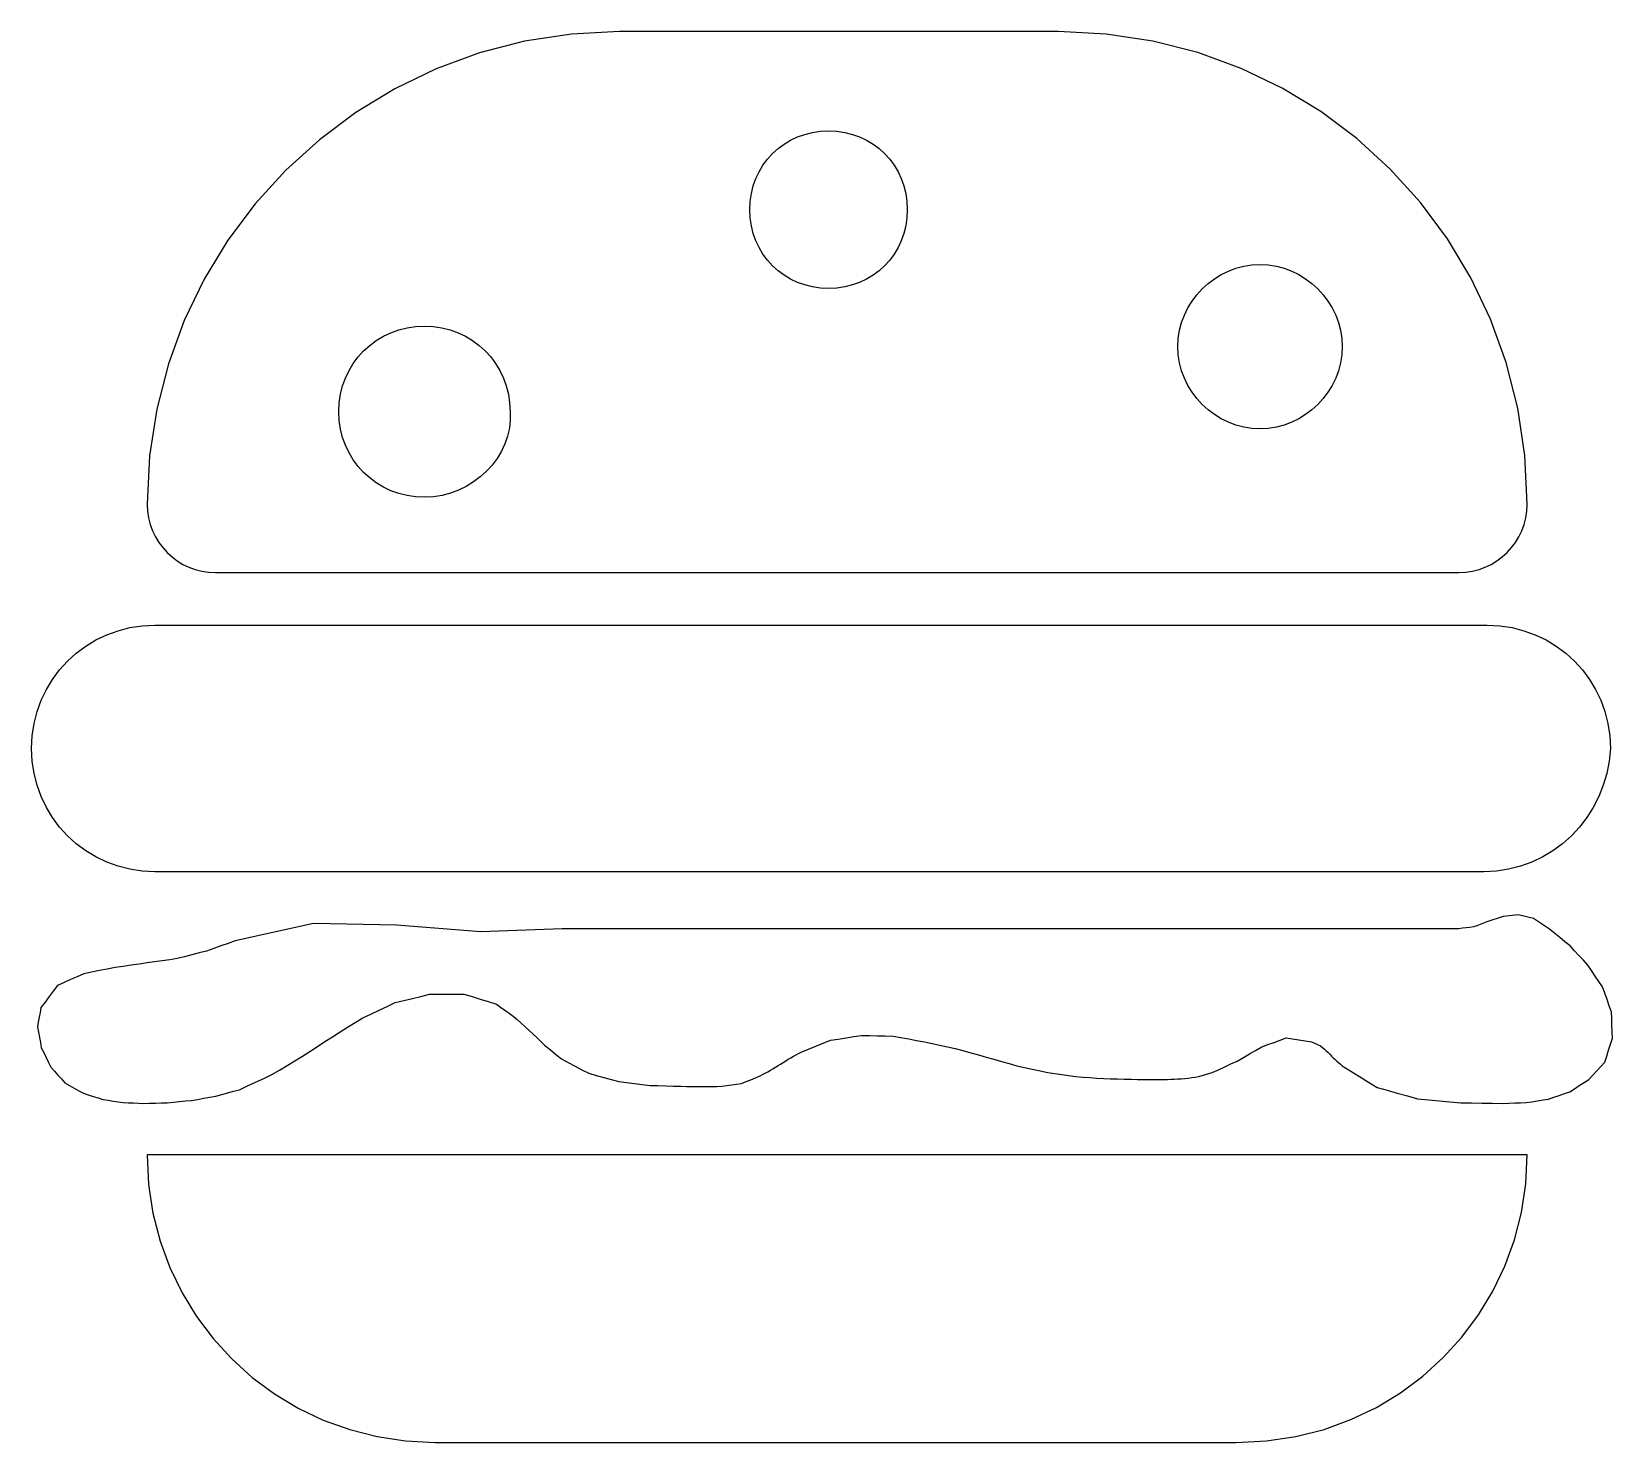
# Model space of a CAD drawing. Extents: x 0.1 to 13.2, y 16.5 to 28.1.
import ezdxf

# ---------------------------------------------------------------- set-up
doc = ezdxf.new("R2010")
doc.units = 0
doc.layers.get('0').update_dxf_attribs({"linetype": 'CONTINUOUS'})

msp = doc.modelspace()

# ---------------------------------------------------------------- linework, layer by layer
at = {"color": 7}
for p, q in [((4.589848, 28.060937), (4.203887, 28.001736)), ((4.987054, 28.081111), (4.589848, 28.060937)), ((5.212832, 28.081111), (4.987054, 28.081111)), ((5.438609, 28.081111), (5.212832, 28.081111)), ((5.664387, 28.081111), (5.438609, 28.081111)), ((5.890165, 28.081111), (5.664387, 28.081111)), ((6.115943, 28.081111), (5.890165, 28.081111)), ((6.34172, 28.081111), (6.115943, 28.081111)), ((6.567498, 28.081111), (6.34172, 28.081111)), ((6.793276, 28.081111), (6.567498, 28.081111)), ((7.019054, 28.081111), (6.793276, 28.081111)), ((7.244832, 28.081111), (7.019054, 28.081111)), ((7.470609, 28.081111), (7.244832, 28.081111)), ((7.696387, 28.081111), (7.470609, 28.081111)), ((7.922165, 28.081111), (7.696387, 28.081111)), ((8.147943, 28.081111), (7.922165, 28.081111)), ((8.37372, 28.081111), (8.147943, 28.081111)), ((8.599498, 28.081111), (8.37372, 28.081111)), ((8.996387, 28.061247), (8.599498, 28.081111)), ((9.381452, 28.002894), (8.996387, 28.061247)), ((3.831155, 27.905494), (3.473637, 27.774195)), ((4.203887, 28.001736), (3.831155, 27.905494)), ((9.752792, 27.907913), (9.381452, 28.002894)), ((10.108505, 27.778164), (9.752792, 27.907913)), ((3.473637, 27.774195), (3.133317, 27.609822)), ((10.44669, 27.615507), (10.108505, 27.778164)), ((3.133317, 27.609822), (2.812179, 27.414361)), ((10.765443, 27.421803), (10.44669, 27.615507)), ((2.812179, 27.414361), (2.512207, 27.189796)), ((11.062866, 27.198912), (10.765443, 27.421803)), ((6.452404, 27.212837), (6.512466, 27.234204)), ((6.512466, 27.234204), (6.575381, 27.249824)), ((6.575381, 27.249824), (6.640858, 27.259408)), ((6.640858, 27.259408), (6.708609, 27.262667)), ((6.708609, 27.262667), (6.77636, 27.259408)), ((6.77636, 27.259408), (6.841838, 27.249824)), ((6.841838, 27.249824), (6.904752, 27.234204)), ((6.904752, 27.234204), (6.964814, 27.212837)), ((2.512207, 27.189796), (2.235387, 26.938111)), ((6.24647, 27.075695), (6.292228, 27.117153)), ((6.292228, 27.117153), (6.341996, 27.154023)), ((6.341996, 27.154023), (6.395485, 27.186014)), ((6.395485, 27.186014), (6.452404, 27.212837)), ((6.964814, 27.212837), (7.021734, 27.186014)), ((7.021734, 27.186014), (7.075222, 27.154022)), ((7.075222, 27.154022), (7.12499, 27.117153)), ((7.12499, 27.117153), (7.170748, 27.075695)), ((11.337054, 26.948695), (11.062866, 27.198912)), ((6.136153, 26.926681), (6.168144, 26.980169)), ((6.168144, 26.980169), (6.205013, 27.029937)), ((6.205013, 27.029937), (6.24647, 27.075695)), ((7.170748, 27.075695), (7.212206, 27.029937)), ((7.212206, 27.029937), (7.249076, 26.980169)), ((7.249076, 26.980169), (7.281067, 26.92668)), ((2.235387, 26.938111), (1.983702, 26.661291)), ((6.087963, 26.809699), (6.10933, 26.869761)), ((6.10933, 26.869761), (6.136153, 26.926681)), ((7.281067, 26.92668), (7.30789, 26.869761)), ((7.30789, 26.869761), (7.329257, 26.809699)), ((11.586107, 26.673011), (11.337054, 26.948695)), ((6.062758, 26.681307), (6.072342, 26.746785)), ((6.072342, 26.746785), (6.087963, 26.809699)), ((7.329257, 26.809699), (7.344878, 26.746784)), ((7.344878, 26.746784), (7.354462, 26.681307)), ((1.983702, 26.661291), (1.759137, 26.36132)), ((6.059498, 26.613556), (6.062758, 26.681307)), ((6.062757, 26.545805), (6.059498, 26.613556)), ((7.35772, 26.613556), (7.354461, 26.545805)), ((7.354462, 26.681307), (7.35772, 26.613556)), ((11.808122, 26.373722), (11.586107, 26.673011)), ((6.072342, 26.480327), (6.062757, 26.545805)), ((6.087961, 26.417413), (6.072342, 26.480327)), ((7.344877, 26.480327), (7.329256, 26.417413)), ((7.354461, 26.545805), (7.344877, 26.480327)), ((1.759137, 26.36132), (1.563676, 26.040182)), ((6.109328, 26.357351), (6.087961, 26.417413)), ((6.136151, 26.300431), (6.109328, 26.357351)), ((7.307888, 26.357351), (7.281066, 26.300431)), ((7.329256, 26.417413), (7.307888, 26.357351)), ((12.001199, 26.052688), (11.808122, 26.373722)), ((6.168143, 26.246943), (6.136151, 26.300431)), ((6.205012, 26.197175), (6.168143, 26.246943)), ((6.24647, 26.151417), (6.205012, 26.197175)), ((7.212205, 26.197175), (7.170747, 26.151417)), ((7.249075, 26.246943), (7.212205, 26.197175)), ((7.281066, 26.300431), (7.249075, 26.246943)), ((6.292228, 26.10996), (6.24647, 26.151417)), ((6.341996, 26.07309), (6.292228, 26.10996)), ((6.395485, 26.041099), (6.341996, 26.07309)), ((7.075221, 26.073089), (7.021733, 26.041098)), ((7.124989, 26.109959), (7.075221, 26.073089)), ((7.170747, 26.151417), (7.124989, 26.109959)), ((9.889064, 26.044426), (9.944937, 26.078801)), ((9.944937, 26.078801), (10.003993, 26.107761)), ((10.003993, 26.107761), (10.065859, 26.130931)), ((10.065859, 26.130931), (10.130166, 26.147944)), ((10.130166, 26.147944), (10.196539, 26.158423)), ((10.196539, 26.158423), (10.264609, 26.162)), ((10.264609, 26.162), (10.332678, 26.158425)), ((10.332678, 26.158425), (10.399051, 26.147946)), ((10.399051, 26.147946), (10.463357, 26.130933)), ((10.463357, 26.130933), (10.525224, 26.107763)), ((10.525224, 26.107763), (10.58428, 26.078803)), ((10.58428, 26.078803), (10.640152, 26.044428)), ((1.563676, 26.040182), (1.399304, 25.699861)), ((6.452404, 26.014277), (6.395485, 26.041099)), ((6.512466, 25.99291), (6.452404, 26.014277)), ((6.575381, 25.977289), (6.512466, 25.99291)), ((6.640858, 25.967704), (6.575381, 25.977289)), ((6.708609, 25.964445), (6.640858, 25.967704)), ((6.776359, 25.967703), (6.708609, 25.964445)), ((6.841837, 25.977288), (6.776359, 25.967703)), ((6.904751, 25.992909), (6.841837, 25.977288)), ((6.964813, 26.014276), (6.904751, 25.992909)), ((7.021733, 26.041098), (6.964813, 26.014276)), ((9.744267, 25.912527), (9.788357, 25.960917)), ((9.788357, 25.960917), (9.836747, 26.005007)), ((9.836747, 26.005007), (9.889064, 26.044426)), ((10.640152, 26.044428), (10.69247, 26.005009)), ((10.69247, 26.005009), (10.740859, 25.960919)), ((10.740859, 25.960919), (10.78495, 25.912529)), ((12.163436, 25.711768), (12.001199, 26.052688)), ((9.641513, 25.745282), (9.670473, 25.804337)), ((9.670473, 25.804337), (9.704848, 25.86021)), ((9.704848, 25.86021), (9.744267, 25.912527)), ((10.78495, 25.912529), (10.824368, 25.860212)), ((10.824368, 25.860212), (10.858744, 25.804339)), ((10.858744, 25.804339), (10.887703, 25.745284)), ((1.399304, 25.699861), (1.268004, 25.342343)), ((9.601331, 25.619108), (9.618343, 25.683415)), ((9.618343, 25.683415), (9.641513, 25.745282)), ((10.887703, 25.745284), (10.910873, 25.683417)), ((10.910873, 25.683417), (10.927886, 25.61911)), ((12.29293, 25.352823), (12.163436, 25.711768)), ((2.927328, 25.494644), (2.981512, 25.534938)), ((2.981512, 25.534938), (3.039665, 25.56994)), ((3.039665, 25.56994), (3.101457, 25.59932)), ((3.101457, 25.59932), (3.166555, 25.622747)), ((3.166555, 25.622747), (3.23463, 25.639889)), ((3.23463, 25.639889), (3.305351, 25.650418)), ((3.305351, 25.650418), (3.378387, 25.654)), ((3.378387, 25.654), (3.451423, 25.650416)), ((3.451423, 25.650416), (3.522144, 25.639889)), ((3.522144, 25.639889), (3.590219, 25.622747)), ((3.590219, 25.622747), (3.655318, 25.59932)), ((3.655318, 25.59932), (3.717109, 25.56994)), ((3.717109, 25.56994), (3.775262, 25.534938)), ((3.775262, 25.534938), (3.829447, 25.494644)), ((9.587276, 25.484667), (9.590852, 25.552735)), ((9.590852, 25.552735), (9.601331, 25.619108)), ((10.927886, 25.61911), (10.938365, 25.552737)), ((10.938365, 25.552737), (10.941943, 25.484667)), ((2.832188, 25.399504), (2.877443, 25.449389)), ((2.877443, 25.449389), (2.927328, 25.494644)), ((3.829447, 25.494644), (3.879332, 25.449389)), ((3.879332, 25.449389), (3.924586, 25.399504)), ((9.590854, 25.416599), (9.587276, 25.484667)), ((9.601333, 25.350226), (9.590854, 25.416599)), ((10.938367, 25.416599), (10.927888, 25.350226)), ((10.941943, 25.484667), (10.938367, 25.416599)), ((1.268004, 25.342343), (1.171762, 24.969611)), ((2.727512, 25.225375), (2.756892, 25.287167)), ((2.756892, 25.287167), (2.791894, 25.34532)), ((2.791894, 25.34532), (2.832188, 25.399504)), ((3.924586, 25.399504), (3.96488, 25.34532)), ((3.96488, 25.34532), (3.999882, 25.287167)), ((3.999882, 25.287167), (4.029262, 25.225375)), ((9.618345, 25.285919), (9.601333, 25.350226)), ((9.641516, 25.224052), (9.618345, 25.285919)), ((10.910876, 25.285919), (10.887705, 25.224052)), ((10.927888, 25.350226), (10.910876, 25.285919)), ((12.38778, 24.977714), (12.29293, 25.352823)), ((2.686943, 25.092202), (2.704085, 25.160277)), ((2.704085, 25.160277), (2.727512, 25.225375)), ((4.029262, 25.225375), (4.052689, 25.160277)), ((4.052689, 25.160277), (4.069832, 25.092202)), ((9.670475, 25.164997), (9.641516, 25.224052)), ((9.70485, 25.109124), (9.670475, 25.164997)), ((10.858746, 25.164997), (10.824371, 25.109124)), ((10.887705, 25.224052), (10.858746, 25.164997)), ((2.672832, 24.948445), (2.676414, 25.021481)), ((2.676414, 25.021481), (2.686943, 25.092202)), ((4.069832, 25.092202), (4.080358, 25.021481)), ((4.080358, 25.021481), (4.083943, 24.948445)), ((9.744269, 25.056807), (9.70485, 25.109124)), ((9.788359, 25.008417), (9.744269, 25.056807)), ((10.784952, 25.056807), (10.740862, 25.008417)), ((10.824371, 25.109124), (10.784952, 25.056807)), ((1.171762, 24.969611), (1.112562, 24.583651)), ((2.676414, 24.875409), (2.672832, 24.948445)), ((4.083943, 24.948445), (4.085015, 24.88006)), ((9.836749, 24.964327), (9.788359, 25.008417)), ((9.889066, 24.924908), (9.836749, 24.964327)), ((9.944939, 24.890533), (9.889066, 24.924908)), ((10.003995, 24.861571), (9.944939, 24.890533)), ((10.584282, 24.890533), (10.525226, 24.861573)), ((10.640155, 24.924908), (10.584282, 24.890533)), ((10.692472, 24.964327), (10.640155, 24.924908)), ((10.740862, 25.008417), (10.692472, 24.964327)), ((12.446085, 24.588301), (12.38778, 24.977714)), ((2.686943, 24.804688), (2.676414, 24.875409)), ((2.704085, 24.736613), (2.686943, 24.804688)), ((4.07794, 24.812791), (4.063174, 24.747093)), ((4.085015, 24.88006), (4.07794, 24.812791)), ((10.065862, 24.838401), (10.003995, 24.861571)), ((10.130168, 24.821388), (10.065862, 24.838401)), ((10.196541, 24.810909), (10.130168, 24.821388)), ((10.264609, 24.807334), (10.196541, 24.810909)), ((10.33268, 24.810909), (10.264609, 24.807334)), ((10.399053, 24.821388), (10.33268, 24.810909)), ((10.463359, 24.8384), (10.399053, 24.821388)), ((10.525226, 24.861573), (10.463359, 24.8384)), ((2.727512, 24.671514), (2.704085, 24.736613)), ((2.756892, 24.609723), (2.727512, 24.671514)), ((4.012394, 24.622229), (3.977289, 24.563972)), ((4.041175, 24.68342), (4.012394, 24.622229)), ((4.063174, 24.747093), (4.041175, 24.68342)), ((1.112562, 24.583651), (1.092387, 24.186445)), ((2.791894, 24.55157), (2.756892, 24.609723)), ((2.832188, 24.497385), (2.791894, 24.55157)), ((2.877443, 24.4475), (2.832188, 24.497385)), ((3.936313, 24.509106), (3.889921, 24.458084)), ((3.977289, 24.563972), (3.936313, 24.509106)), ((12.465943, 24.186445), (12.446085, 24.588301)), ((2.927328, 24.402245), (2.877443, 24.4475)), ((2.981512, 24.361952), (2.927328, 24.402245)), ((3.039665, 24.32695), (2.981512, 24.361952)), ((3.78271, 24.369393), (3.7228, 24.332634)), ((3.838569, 24.411361), (3.78271, 24.369393)), ((3.889921, 24.458084), (3.838569, 24.411361)), ((3.101457, 24.29757), (3.039665, 24.32695)), ((3.166555, 24.274143), (3.101457, 24.29757)), ((3.23463, 24.257), (3.166555, 24.274143)), ((3.305351, 24.246472), (3.23463, 24.257)), ((3.378387, 24.242889), (3.305351, 24.246472)), ((3.451739, 24.246782), (3.378387, 24.242889)), ((3.523308, 24.258158), (3.451739, 24.246782)), ((3.592644, 24.276562), (3.523308, 24.258158)), ((3.659293, 24.301538), (3.592644, 24.276562)), ((3.7228, 24.332634), (3.659293, 24.301538)), ((1.092387, 24.186445), (1.095315, 24.128946)), ((1.095315, 24.128946), (1.103907, 24.07306)), ((12.454422, 24.073063), (12.463013, 24.128949)), ((12.463013, 24.128949), (12.465943, 24.186445)), ((1.103907, 24.07306), (1.117874, 24.019075)), ((1.117874, 24.019075), (1.136925, 23.967281)), ((12.421405, 23.967285), (12.440455, 24.019078)), ((12.440455, 24.019078), (12.454422, 24.073063)), ((1.136925, 23.967281), (1.160772, 23.917969)), ((1.160772, 23.917969), (1.189125, 23.871425)), ((1.189125, 23.871425), (1.221695, 23.827941)), ((12.336634, 23.827944), (12.369205, 23.871428)), ((12.369205, 23.871428), (12.397557, 23.917971)), ((12.397557, 23.917971), (12.421405, 23.967285)), ((1.221695, 23.827941), (1.258193, 23.787806)), ((1.258193, 23.787806), (1.298328, 23.751309)), ((1.298328, 23.751309), (1.341812, 23.718739)), ((1.341812, 23.718739), (1.388355, 23.690386)), ((12.169975, 23.690388), (12.216518, 23.718741)), ((12.216518, 23.718741), (12.260002, 23.751311)), ((12.260002, 23.751311), (12.300137, 23.787809)), ((12.300137, 23.787809), (12.336634, 23.827944)), ((1.388355, 23.690386), (1.437668, 23.666538)), ((1.437668, 23.666538), (1.489462, 23.647485)), ((1.489462, 23.647485), (1.543446, 23.633518)), ((1.543446, 23.633518), (1.599333, 23.624927)), ((1.599333, 23.624927), (1.656832, 23.622)), ((1.656832, 23.622), (2.297123, 23.622)), ((2.297123, 23.622), (2.937415, 23.622)), ((2.937415, 23.622), (3.577707, 23.622)), ((3.577707, 23.622), (4.217998, 23.622)), ((4.217998, 23.622), (4.85829, 23.622)), ((4.85829, 23.622), (5.498582, 23.622)), ((5.498582, 23.622), (6.138873, 23.622)), ((6.138873, 23.622), (6.779165, 23.622)), ((6.779165, 23.622), (7.419457, 23.622)), ((7.419457, 23.622), (8.059748, 23.622)), ((8.059748, 23.622), (8.70004, 23.622)), ((8.70004, 23.622), (9.340332, 23.622)), ((9.340332, 23.622), (9.980623, 23.622)), ((9.980623, 23.622), (10.620915, 23.622)), ((10.620915, 23.622), (11.261207, 23.622)), ((11.261207, 23.622), (11.901498, 23.622)), ((11.901498, 23.622), (11.958997, 23.62493)), ((11.958997, 23.62493), (12.014883, 23.633521)), ((12.014883, 23.633521), (12.068868, 23.647488)), ((12.068868, 23.647488), (12.120662, 23.666541)), ((12.120662, 23.666541), (12.169975, 23.690388)), ((1.052683, 23.183754), (1.157111, 23.188964)), ((1.157111, 23.188964), (1.843264, 23.188964)), ((1.843264, 23.188964), (2.529417, 23.188964)), ((2.529417, 23.188964), (3.215569, 23.188964)), ((3.215569, 23.188964), (3.901722, 23.188964)), ((3.901722, 23.188964), (4.587875, 23.188964)), ((4.587875, 23.188964), (5.274028, 23.188964)), ((5.274028, 23.188964), (5.960181, 23.188964)), ((5.960181, 23.188964), (6.646333, 23.188964)), ((6.646333, 23.188964), (7.332486, 23.188964)), ((7.332486, 23.188964), (8.018639, 23.188964)), ((8.018639, 23.188964), (8.704792, 23.188964)), ((8.704792, 23.188964), (9.390944, 23.188964)), ((9.390944, 23.188964), (10.077097, 23.188964)), ((10.077097, 23.188964), (10.76325, 23.188964)), ((10.76325, 23.188964), (11.449403, 23.188964)), ((11.449403, 23.188964), (12.135556, 23.188964)), ((12.135556, 23.188964), (12.239983, 23.183754)), ((0.587595, 23.016323), (0.671353, 23.067007)), ((0.671353, 23.067007), (0.760236, 23.109589)), ((0.760236, 23.109589), (0.85375, 23.143571)), ((0.85375, 23.143571), (0.951398, 23.168457)), ((0.951398, 23.168457), (1.052683, 23.183754)), ((12.239983, 23.183754), (12.341269, 23.168457)), ((12.341269, 23.168457), (12.438917, 23.143571)), ((12.438917, 23.143571), (12.532431, 23.109589)), ((12.532431, 23.109589), (12.621314, 23.067007)), ((12.621314, 23.067007), (12.705071, 23.016323)), ((0.437444, 22.89263), (0.509461, 22.958032)), ((0.509461, 22.958032), (0.587595, 23.016323)), ((12.705071, 23.016323), (12.783206, 22.958032)), ((12.783206, 22.958032), (12.855222, 22.89263)), ((0.313752, 22.742479), (0.372043, 22.820614)), ((0.372043, 22.820614), (0.437444, 22.89263)), ((12.855222, 22.89263), (12.920624, 22.820614)), ((12.920624, 22.820614), (12.978915, 22.742479)), ((0.263067, 22.658722), (0.313752, 22.742479)), ((12.978915, 22.742479), (13.029599, 22.658722)), ((0.186504, 22.476325), (0.220486, 22.569839)), ((0.220486, 22.569839), (0.263067, 22.658722)), ((13.029599, 22.658722), (13.072181, 22.569839)), ((13.072181, 22.569839), (13.106163, 22.476325)), ((0.161616, 22.378677), (0.186504, 22.476325)), ((13.106163, 22.476325), (13.131049, 22.378677)), ((0.141111, 22.172964), (0.14632, 22.277391)), ((0.14632, 22.277391), (0.161616, 22.378677)), ((13.131049, 22.378677), (13.146346, 22.277391)), ((13.146346, 22.277391), (13.151556, 22.172964)), ((0.14632, 22.068536), (0.141111, 22.172964)), ((0.141111, 22.172964), (0.141111, 22.172964)), ((0.141111, 22.172964), (0.141111, 22.172964)), ((0.141111, 22.172964), (0.141111, 22.172964)), ((0.141111, 22.172964), (0.141111, 22.172964)), ((0.141111, 22.172964), (0.141111, 22.172964)), ((0.141111, 22.172964), (0.141111, 22.172964)), ((0.141111, 22.172964), (0.141111, 22.172964)), ((0.141111, 22.172964), (0.141111, 22.172964)), ((0.141111, 22.172964), (0.141111, 22.172964)), ((0.141111, 22.172964), (0.141111, 22.172964)), ((0.141111, 22.172964), (0.141111, 22.172964)), ((0.141111, 22.172964), (0.141111, 22.172964)), ((0.141111, 22.172964), (0.141111, 22.172964)), ((0.141111, 22.172964), (0.141111, 22.172964)), ((0.141111, 22.172964), (0.141111, 22.172964)), ((0.141111, 22.172964), (0.141111, 22.172964)), ((13.151556, 22.172964), (13.141379, 22.068536)), ((13.151556, 22.172964), (13.151556, 22.172964)), ((13.151556, 22.172964), (13.151556, 22.172964)), ((13.151556, 22.172964), (13.151556, 22.172964)), ((13.151556, 22.172964), (13.151556, 22.172964)), ((13.151556, 22.172964), (13.151556, 22.172964)), ((13.151556, 22.172964), (13.151556, 22.172964)), ((13.151556, 22.172964), (13.151556, 22.172964)), ((13.151556, 22.172964), (13.151556, 22.172964)), ((13.151556, 22.172964), (13.151556, 22.172964)), ((13.151556, 22.172964), (13.151556, 22.172964)), ((13.151556, 22.172964), (13.151556, 22.172964)), ((13.151556, 22.172964), (13.151556, 22.172964)), ((13.151556, 22.172964), (13.151556, 22.172964)), ((13.151556, 22.172964), (13.151556, 22.172964)), ((13.151556, 22.172964), (13.151556, 22.172964)), ((13.151556, 22.172964), (13.151556, 22.172964)), ((0.161616, 21.96725), (0.14632, 22.068536)), ((13.141379, 22.068536), (13.121736, 21.96725)), ((0.186504, 21.869602), (0.161616, 21.96725)), ((13.121736, 21.96725), (13.09308, 21.869602)), ((0.220486, 21.776089), (0.186504, 21.869602)), ((0.263067, 21.687205), (0.220486, 21.776089)), ((13.055866, 21.776089), (13.010549, 21.687205)), ((13.09308, 21.869602), (13.055866, 21.776089)), ((0.313752, 21.603448), (0.263067, 21.687205)), ((13.010549, 21.687205), (12.957584, 21.603448)), ((0.372043, 21.525313), (0.313752, 21.603448)), ((0.437444, 21.453297), (0.372043, 21.525313)), ((12.897426, 21.525313), (12.830529, 21.453297)), ((12.957584, 21.603448), (12.897426, 21.525313)), ((0.509461, 21.387895), (0.437444, 21.453297)), ((0.587595, 21.329604), (0.509461, 21.387895)), ((12.757348, 21.387895), (12.678338, 21.329604)), ((12.830529, 21.453297), (12.757348, 21.387895)), ((0.671353, 21.27892), (0.587595, 21.329604)), ((0.760236, 21.236339), (0.671353, 21.27892)), ((0.85375, 21.202356), (0.760236, 21.236339)), ((12.504651, 21.236339), (12.410882, 21.202356)), ((12.593954, 21.27892), (12.504651, 21.236339)), ((12.678338, 21.329604), (12.593954, 21.27892)), ((0.951398, 21.17747), (0.85375, 21.202356)), ((1.052683, 21.162173), (0.951398, 21.17747)), ((1.157111, 21.156964), (1.052683, 21.162173)), ((1.8415, 21.156964), (1.157111, 21.156964)), ((2.525889, 21.156964), (1.8415, 21.156964)), ((3.210278, 21.156964), (2.525889, 21.156964)), ((3.894667, 21.156964), (3.210278, 21.156964)), ((4.579056, 21.156964), (3.894667, 21.156964)), ((5.263444, 21.156964), (4.579056, 21.156964)), ((5.947833, 21.156964), (5.263444, 21.156964)), ((6.632222, 21.156964), (5.947833, 21.156964)), ((7.316611, 21.156964), (6.632222, 21.156964)), ((8.001, 21.156964), (7.316611, 21.156964)), ((8.685389, 21.156964), (8.001, 21.156964)), ((9.369778, 21.156964), (8.685389, 21.156964)), ((10.054167, 21.156964), (9.369778, 21.156964)), ((10.738556, 21.156964), (10.054167, 21.156964)), ((11.422944, 21.156964), (10.738556, 21.156964)), ((12.107333, 21.156964), (11.422944, 21.156964)), ((12.211769, 21.162173), (12.107333, 21.156964)), ((12.313103, 21.17747), (12.211769, 21.162173)), ((12.410882, 21.202356), (12.313103, 21.17747))]:
    msp.add_line(p, q, dxfattribs=at)
at = {"color": 1}
for p, q in [((2.464223, 20.731005), (1.818668, 20.58723)), ((3.149366, 20.716017), (2.464223, 20.731005)), ((3.843076, 20.661549), (3.149366, 20.716017)), ((12.078768, 20.722607), (12.050986, 20.712244)), ((12.10655, 20.732971), (12.078768, 20.722607)), ((12.134332, 20.743334), (12.10655, 20.732971)), ((12.26693, 20.78768), (12.134332, 20.743334)), ((12.391929, 20.801498), (12.26693, 20.78768)), ((12.517114, 20.771241), (12.391929, 20.801498)), ((12.650269, 20.683361), (12.517114, 20.771241)), ((1.818668, 20.58723), (1.759688, 20.566283)), ((4.514332, 20.686889), (3.843076, 20.661549)), ((5.129929, 20.686889), (4.514332, 20.686889)), ((5.745526, 20.686889), (5.129929, 20.686889)), ((6.361123, 20.686889), (5.745526, 20.686889)), ((6.97672, 20.686889), (6.361123, 20.686889)), ((7.592318, 20.686889), (6.97672, 20.686889)), ((8.207915, 20.686889), (7.592318, 20.686889)), ((8.823512, 20.686889), (8.207915, 20.686889)), ((9.439109, 20.686889), (8.823512, 20.686889)), ((10.054707, 20.686889), (9.439109, 20.686889)), ((10.670304, 20.686889), (10.054707, 20.686889)), ((11.285901, 20.686889), (10.670304, 20.686889)), ((11.901498, 20.686889), (11.285901, 20.686889)), ((11.931923, 20.690637), (11.901498, 20.686889)), ((11.96235, 20.694385), (11.931923, 20.690637)), ((11.992777, 20.698133), (11.96235, 20.694385)), ((12.023204, 20.701881), (11.992777, 20.698133)), ((12.050986, 20.712244), (12.023204, 20.701881)), ((12.692382, 20.648966), (12.650269, 20.683361)), ((12.734495, 20.61457), (12.692382, 20.648966)), ((12.776608, 20.580174), (12.734495, 20.61457)), ((1.401839, 20.45648), (1.341536, 20.440825)), ((1.462142, 20.472135), (1.401839, 20.45648)), ((1.522445, 20.48779), (1.462142, 20.472135)), ((1.582748, 20.503445), (1.522445, 20.48779)), ((1.641728, 20.52439), (1.582748, 20.503445)), ((1.700708, 20.545337), (1.641728, 20.52439)), ((1.759688, 20.566283), (1.700708, 20.545337)), ((12.81872, 20.545778), (12.776608, 20.580174)), ((12.855542, 20.506091), (12.81872, 20.545778)), ((12.892363, 20.466403), (12.855542, 20.506091)), ((12.929184, 20.426716), (12.892363, 20.466403)), ((0.634878, 20.329156), (0.570276, 20.316473)), ((0.699481, 20.341833), (0.634878, 20.329156)), ((0.764083, 20.354511), (0.699481, 20.341833)), ((0.828686, 20.367188), (0.764083, 20.354511)), ((0.894611, 20.376558), (0.828686, 20.367188)), ((0.960536, 20.385927), (0.894611, 20.376558)), ((1.026462, 20.395297), (0.960536, 20.385927)), ((1.092387, 20.404667), (1.026462, 20.395297)), ((1.154674, 20.413707), (1.092387, 20.404667)), ((1.216962, 20.422746), (1.154674, 20.413707)), ((1.279249, 20.431786), (1.216962, 20.422746)), ((1.341536, 20.440825), (1.279249, 20.431786)), ((12.966005, 20.387028), (12.929184, 20.426716)), ((12.996212, 20.342049), (12.966005, 20.387028)), ((13.026419, 20.29707), (12.996212, 20.342049)), ((0.3542, 20.218136), (0.320024, 20.173046)), ((0.408219, 20.24272), (0.3542, 20.218136)), ((0.462238, 20.267304), (0.408219, 20.24272)), ((0.516257, 20.291888), (0.462238, 20.267304)), ((0.570276, 20.316473), (0.516257, 20.291888)), ((13.056625, 20.252091), (13.026419, 20.29707)), ((13.086832, 20.207111), (13.056625, 20.252091)), ((13.105293, 20.155518), (13.086832, 20.207111)), ((0.251674, 20.082868), (0.217498, 20.037778)), ((0.285849, 20.127957), (0.251674, 20.082868)), ((0.320024, 20.173046), (0.285849, 20.127957)), ((3.070809, 20.046708), (3.137616, 20.077907)), ((3.137616, 20.077907), (3.208392, 20.095215)), ((3.208392, 20.095215), (3.279169, 20.112524)), ((3.279169, 20.112524), (3.349944, 20.129833)), ((3.349944, 20.129833), (3.42072, 20.147142)), ((3.42072, 20.147142), (3.491496, 20.147252)), ((3.491496, 20.147252), (3.562273, 20.147362)), ((3.562273, 20.147362), (3.633049, 20.147472)), ((3.633049, 20.147472), (3.703825, 20.147582)), ((3.703825, 20.147582), (3.770632, 20.127186)), ((3.770632, 20.127186), (3.837439, 20.106793)), ((3.837439, 20.106793), (3.904246, 20.086397)), ((3.904246, 20.086397), (3.971054, 20.066)), ((3.971054, 20.066), (4.005891, 20.041416)), ((13.123705, 20.103924), (13.105293, 20.155518)), ((13.142114, 20.05233), (13.123705, 20.103924)), ((0.203166, 19.957521), (0.196001, 19.917393)), ((0.210332, 19.99765), (0.203166, 19.957521)), ((0.217498, 20.037778), (0.210332, 19.99765)), ((2.807879, 19.914086), (2.870387, 19.953111)), ((2.870387, 19.953111), (2.937194, 19.98431)), ((2.937194, 19.98431), (3.004002, 20.015509)), ((3.004002, 20.015509), (3.070809, 20.046708)), ((4.005891, 20.041416), (4.040727, 20.016832)), ((4.040727, 20.016832), (4.075564, 19.992247)), ((4.075564, 19.992247), (4.110401, 19.967663)), ((4.110401, 19.967663), (4.142592, 19.938448)), ((4.142592, 19.938448), (4.174783, 19.909234)), ((13.160523, 20.000736), (13.142114, 20.05233)), ((13.162386, 19.946497), (13.160523, 20.000736)), ((13.164249, 19.892257), (13.162386, 19.946497)), ((0.196001, 19.917393), (0.188835, 19.877264)), ((0.188835, 19.877264), (0.196882, 19.83449)), ((0.196882, 19.83449), (0.20493, 19.791716)), ((2.620356, 19.797007), (2.682864, 19.836033)), ((2.682864, 19.836033), (2.745371, 19.87506)), ((2.745371, 19.87506), (2.807879, 19.914086)), ((4.174783, 19.909234), (4.206974, 19.88002)), ((4.206974, 19.88002), (4.239165, 19.850805)), ((4.239165, 19.850805), (4.271356, 19.820268)), ((4.271356, 19.820268), (4.303547, 19.78973)), ((6.916417, 19.798225), (6.980248, 19.808478)), ((6.980248, 19.808478), (7.045402, 19.806813)), ((7.045402, 19.806813), (7.110556, 19.805148)), ((7.110556, 19.805148), (7.175709, 19.803483)), ((7.175709, 19.803483), (7.240863, 19.801818)), ((7.240863, 19.801818), (7.305355, 19.790241)), ((13.166111, 19.838018), (13.164249, 19.892257)), ((13.167974, 19.783778), (13.166111, 19.838018)), ((0.20493, 19.791716), (0.212978, 19.748941)), ((0.212978, 19.748941), (0.221026, 19.706167)), ((0.221026, 19.706167), (0.24098, 19.666038)), ((2.37297, 19.635611), (2.434817, 19.675961)), ((2.434817, 19.675961), (2.496663, 19.71631)), ((2.496663, 19.71631), (2.55851, 19.756658)), ((2.55851, 19.756658), (2.620356, 19.797007)), ((4.303547, 19.78973), (4.335738, 19.759193)), ((4.335738, 19.759193), (4.367929, 19.728656)), ((4.367929, 19.728656), (4.402766, 19.700103)), ((4.402766, 19.700103), (4.437602, 19.67155)), ((4.437602, 19.67155), (4.472439, 19.642997)), ((6.461665, 19.659202), (6.482832, 19.670889)), ((6.482832, 19.670889), (6.543355, 19.695033)), ((6.543355, 19.695033), (6.603878, 19.719177)), ((6.603878, 19.719177), (6.664402, 19.743322)), ((6.664402, 19.743322), (6.724925, 19.767466)), ((6.724925, 19.767466), (6.788756, 19.777719)), ((6.788756, 19.777719), (6.852587, 19.787972)), ((6.852587, 19.787972), (6.916417, 19.798225)), ((7.305355, 19.790241), (7.369847, 19.778664)), ((7.369847, 19.778664), (7.43434, 19.767088)), ((7.43434, 19.767088), (7.498832, 19.755556)), ((7.498832, 19.755556), (7.562332, 19.741665)), ((7.562332, 19.741665), (7.625832, 19.727774)), ((7.625832, 19.727774), (7.689332, 19.713883)), ((7.689332, 19.713883), (7.752832, 19.699992)), ((7.752832, 19.699992), (7.816332, 19.682133)), ((7.816332, 19.682133), (7.879832, 19.664274)), ((10.177738, 19.655017), (10.228229, 19.684121)), ((10.228229, 19.684121), (10.27872, 19.713223)), ((10.27872, 19.713223), (10.329212, 19.731742)), ((10.329212, 19.731742), (10.379703, 19.750261)), ((10.379703, 19.750261), (10.430194, 19.768784)), ((10.430194, 19.768784), (10.480686, 19.787303)), ((10.480686, 19.787303), (10.5325, 19.779367)), ((10.5325, 19.779367), (10.584314, 19.771428)), ((10.584314, 19.771428), (10.636128, 19.763489)), ((10.636128, 19.763489), (10.687943, 19.755556)), ((10.687943, 19.755556), (10.706795, 19.746847)), ((10.706795, 19.746847), (10.725648, 19.738137)), ((10.725648, 19.738137), (10.7445, 19.729428)), ((10.7445, 19.729428), (10.763352, 19.720718)), ((10.763352, 19.720718), (10.778897, 19.707378)), ((10.778897, 19.707378), (10.794442, 19.694037)), ((10.794442, 19.694037), (10.809987, 19.680699)), ((10.809987, 19.680699), (10.825532, 19.667359)), ((13.122, 19.636935), (13.137325, 19.685882)), ((13.137325, 19.685882), (13.152649, 19.73483)), ((13.152649, 19.73483), (13.167974, 19.783778)), ((0.24098, 19.666038), (0.260934, 19.62591)), ((0.260934, 19.62591), (0.280888, 19.585782)), ((0.280888, 19.585782), (0.300842, 19.545653)), ((0.300842, 19.545653), (0.329395, 19.513462)), ((2.183463, 19.522502), (2.246632, 19.560205)), ((2.246632, 19.560205), (2.309801, 19.597908)), ((2.309801, 19.597908), (2.37297, 19.635611)), ((4.472439, 19.642997), (4.507276, 19.614445)), ((4.507276, 19.614445), (4.56372, 19.584789)), ((4.56372, 19.584789), (4.620165, 19.555134)), ((4.620165, 19.555134), (4.676609, 19.525478)), ((6.249998, 19.533089), (6.271165, 19.546096)), ((6.271165, 19.546096), (6.292332, 19.559104)), ((6.292332, 19.559104), (6.313498, 19.572111)), ((6.313498, 19.572111), (6.334665, 19.585119)), ((6.334665, 19.585119), (6.355832, 19.598127)), ((6.355832, 19.598127), (6.376998, 19.611134)), ((6.376998, 19.611134), (6.398165, 19.624142)), ((6.398165, 19.624142), (6.419332, 19.635829)), ((6.419332, 19.635829), (6.440498, 19.647516)), ((6.440498, 19.647516), (6.461665, 19.659202)), ((7.879832, 19.664274), (7.943332, 19.646415)), ((7.943332, 19.646415), (8.006832, 19.628556)), ((8.006832, 19.628556), (8.070332, 19.610697)), ((8.070332, 19.610697), (8.133832, 19.592838)), ((8.133832, 19.592838), (8.197332, 19.574979)), ((8.197332, 19.574979), (8.260832, 19.55712)), ((8.260832, 19.55712), (8.324332, 19.543229)), ((8.324332, 19.543229), (8.387832, 19.529338)), ((9.921313, 19.525367), (9.973127, 19.549181)), ((9.973127, 19.549181), (10.024941, 19.572995)), ((10.024941, 19.572995), (10.076755, 19.596809)), ((10.076755, 19.596809), (10.127246, 19.625913)), ((10.127246, 19.625913), (10.177738, 19.655017)), ((10.825532, 19.667359), (10.839753, 19.652697)), ((10.839753, 19.652697), (10.853974, 19.638036)), ((10.853974, 19.638036), (10.868195, 19.623374)), ((10.868195, 19.623374), (10.882416, 19.608713)), ((10.882416, 19.608713), (10.897298, 19.596035)), ((10.897298, 19.596035), (10.91218, 19.583358)), ((10.91218, 19.583358), (10.927061, 19.570681)), ((10.927061, 19.570681), (10.941943, 19.558)), ((10.941943, 19.558), (11.013601, 19.513132)), ((13.040309, 19.516549), (13.073492, 19.552268)), ((13.073492, 19.552268), (13.106675, 19.587986)), ((13.106675, 19.587986), (13.122, 19.636935)), ((0.329395, 19.513462), (0.357948, 19.481271)), ((0.357948, 19.481271), (0.386501, 19.44908)), ((0.386501, 19.44908), (0.415054, 19.416889)), ((0.415054, 19.416889), (0.453308, 19.395392)), ((1.920864, 19.391533), (1.98734, 19.422622)), ((1.98734, 19.422622), (2.053817, 19.453711)), ((2.053817, 19.453711), (2.120293, 19.484799)), ((2.120293, 19.484799), (2.183463, 19.522502)), ((4.676609, 19.525478), (4.733054, 19.495823)), ((4.733054, 19.495823), (4.79479, 19.478735)), ((4.79479, 19.478735), (4.856526, 19.461646)), ((4.856526, 19.461646), (4.918262, 19.444557)), ((4.918262, 19.444557), (4.979998, 19.427469)), ((4.979998, 19.427469), (5.04438, 19.419643)), ((5.04438, 19.419643), (5.108762, 19.411817)), ((5.108762, 19.411817), (5.173144, 19.403991)), ((5.950909, 19.406523), (5.991147, 19.412475)), ((5.991147, 19.412475), (6.029402, 19.42769)), ((6.029402, 19.42769), (6.067656, 19.442905)), ((6.067656, 19.442905), (6.105911, 19.458119)), ((6.105911, 19.458119), (6.144165, 19.473334)), ((6.144165, 19.473334), (6.165332, 19.485021)), ((6.165332, 19.485021), (6.186498, 19.496707)), ((6.186498, 19.496707), (6.207665, 19.508394)), ((6.207665, 19.508394), (6.228832, 19.520081)), ((6.228832, 19.520081), (6.249998, 19.533089)), ((8.387832, 19.529338), (8.451332, 19.515447)), ((8.451332, 19.515447), (8.514832, 19.501556)), ((8.514832, 19.501556), (8.57293, 19.493397)), ((8.57293, 19.493397), (8.631028, 19.485238)), ((8.631028, 19.485238), (8.689126, 19.477079)), ((8.689126, 19.477079), (8.747224, 19.46892)), ((8.747224, 19.46892), (8.804661, 19.464732)), ((8.804661, 19.464732), (8.862097, 19.460543)), ((8.862097, 19.460543), (8.919534, 19.456355)), ((8.919534, 19.456355), (8.97697, 19.452167)), ((8.97697, 19.452167), (9.033084, 19.450615)), ((9.033084, 19.450615), (9.089198, 19.449063)), ((9.089198, 19.449063), (9.145311, 19.44751)), ((9.145311, 19.44751), (9.201425, 19.445958)), ((9.201425, 19.445958), (9.255555, 19.445738)), ((9.255555, 19.445738), (9.309684, 19.445517)), ((9.309684, 19.445517), (9.363813, 19.445297)), ((9.363813, 19.445297), (9.417943, 19.445111)), ((9.417943, 19.445111), (9.445504, 19.445332)), ((9.445504, 19.445332), (9.473066, 19.445552)), ((9.473066, 19.445552), (9.500628, 19.445773)), ((9.500628, 19.445773), (9.52819, 19.445993)), ((9.52819, 19.445993), (9.557074, 19.447546)), ((9.557074, 19.447546), (9.585957, 19.449098)), ((9.585957, 19.449098), (9.614841, 19.45065)), ((9.614841, 19.45065), (9.64372, 19.452167)), ((9.64372, 19.452167), (9.672604, 19.456355)), ((9.672604, 19.456355), (9.701488, 19.460543)), ((9.701488, 19.460543), (9.730371, 19.464732)), ((9.730371, 19.464732), (9.759255, 19.46892)), ((9.759255, 19.46892), (9.786817, 19.477079)), ((9.786817, 19.477079), (9.814379, 19.485238)), ((9.814379, 19.485238), (9.841941, 19.493397)), ((9.841941, 19.493397), (9.869498, 19.501556)), ((9.869498, 19.501556), (9.921313, 19.525367)), ((11.013601, 19.513132), (11.085259, 19.468262)), ((11.085259, 19.468262), (11.156917, 19.423393)), ((11.156917, 19.423393), (11.228575, 19.378525)), ((12.895009, 19.394021), (12.934476, 19.419596)), ((12.934476, 19.419596), (12.973943, 19.445111)), ((12.973943, 19.445111), (13.007126, 19.48083)), ((13.007126, 19.48083), (13.040309, 19.516549)), ((0.453308, 19.395392), (0.491562, 19.373896)), ((0.491562, 19.373896), (0.529817, 19.352399)), ((0.529817, 19.352399), (0.568071, 19.330902)), ((0.568071, 19.330902), (0.60831, 19.318004)), ((0.60831, 19.318004), (0.648549, 19.305107)), ((0.648549, 19.305107), (0.688787, 19.292209)), ((0.688787, 19.292209), (0.729026, 19.279312)), ((1.459276, 19.27225), (1.509326, 19.28096)), ((1.509326, 19.28096), (1.559377, 19.289669)), ((1.559377, 19.289669), (1.609427, 19.298379)), ((1.609427, 19.298379), (1.659477, 19.307088)), ((1.659477, 19.307088), (1.708205, 19.320429)), ((1.708205, 19.320429), (1.756932, 19.333769)), ((1.756932, 19.333769), (1.80566, 19.34711)), ((1.80566, 19.34711), (1.854387, 19.360445)), ((1.854387, 19.360445), (1.920864, 19.391533)), ((5.173144, 19.403991), (5.237526, 19.396165)), ((5.237526, 19.396165), (5.301908, 19.394302)), ((5.301908, 19.394302), (5.36629, 19.392439)), ((5.36629, 19.392439), (5.430672, 19.390577)), ((5.430672, 19.390577), (5.495054, 19.388667)), ((5.495054, 19.388667), (5.537277, 19.388018)), ((5.537277, 19.388018), (5.5795, 19.387369)), ((5.5795, 19.387369), (5.621723, 19.38672)), ((5.621723, 19.38672), (5.663946, 19.386071)), ((5.663946, 19.386071), (5.705508, 19.38672)), ((5.705508, 19.38672), (5.747069, 19.387369)), ((5.747069, 19.387369), (5.788631, 19.388018)), ((5.788631, 19.388018), (5.830193, 19.388667)), ((5.830193, 19.388667), (5.870431, 19.394619)), ((5.870431, 19.394619), (5.91067, 19.400571)), ((5.91067, 19.400571), (5.950909, 19.406523)), ((11.228575, 19.378525), (11.312139, 19.355484)), ((11.312139, 19.355484), (11.395703, 19.332443)), ((11.395703, 19.332443), (11.479267, 19.309403)), ((11.479267, 19.309403), (11.562832, 19.286362)), ((11.562832, 19.286362), (11.651688, 19.277873)), ((12.59625, 19.275835), (12.642332, 19.28289)), ((12.642332, 19.28289), (12.685767, 19.297885)), ((12.685767, 19.297885), (12.729203, 19.312879)), ((12.729203, 19.312879), (12.772639, 19.327874)), ((12.772639, 19.327874), (12.816075, 19.342868)), ((12.816075, 19.342868), (12.855542, 19.368443)), ((12.855542, 19.368443), (12.895009, 19.394021)), ((0.729026, 19.279312), (0.770588, 19.273026)), ((0.770588, 19.273026), (0.812149, 19.266744)), ((0.812149, 19.266744), (0.853711, 19.260459)), ((0.853711, 19.260459), (0.895273, 19.254174)), ((0.895273, 19.254174), (0.937496, 19.252509)), ((0.937496, 19.252509), (0.979719, 19.250844)), ((0.979719, 19.250844), (1.021942, 19.249179)), ((1.021942, 19.249179), (1.064165, 19.247556)), ((1.064165, 19.247556), (1.112892, 19.248995)), ((1.112892, 19.248995), (1.16162, 19.250435)), ((1.16162, 19.250435), (1.210347, 19.251874)), ((1.210347, 19.251874), (1.259075, 19.253313)), ((1.259075, 19.253313), (1.309125, 19.258055)), ((1.309125, 19.258055), (1.359175, 19.262796)), ((1.359175, 19.262796), (1.409226, 19.267537)), ((1.409226, 19.267537), (1.459276, 19.27225)), ((11.651688, 19.277873), (11.740543, 19.269384)), ((11.740543, 19.269384), (11.829399, 19.260894)), ((11.829399, 19.260894), (11.918255, 19.252405)), ((11.918255, 19.252405), (12.005788, 19.251192)), ((12.005788, 19.251192), (12.093321, 19.249978)), ((12.093321, 19.249978), (12.180854, 19.248764)), ((12.180854, 19.248764), (12.268387, 19.247556)), ((12.268387, 19.247556), (12.315792, 19.249334)), ((12.315792, 19.249334), (12.363196, 19.251112)), ((12.363196, 19.251112), (12.410601, 19.25289)), ((12.410601, 19.25289), (12.458005, 19.254668)), ((12.458005, 19.254668), (12.504087, 19.261723)), ((12.504087, 19.261723), (12.550169, 19.268779)), ((12.550169, 19.268779), (12.59625, 19.275835)), ((1.803234, 18.824223), (1.092387, 18.824223)), ((1.092387, 18.824223), (1.092387, 18.824223)), ((1.092387, 18.824223), (1.092387, 18.824223)), ((1.092387, 18.824223), (1.092387, 18.824223)), ((1.092387, 18.824223), (1.092387, 18.824223)), ((1.092387, 18.824223), (1.092387, 18.824223)), ((1.092387, 18.824223), (1.092387, 18.824223)), ((1.092387, 18.824223), (1.092387, 18.824223)), ((1.092387, 18.824223), (1.092387, 18.824223)), ((1.092387, 18.824223), (1.092387, 18.824223)), ((1.092387, 18.824223), (1.092387, 18.824223)), ((1.092387, 18.824223), (1.092387, 18.824223)), ((1.092387, 18.824223), (1.092387, 18.824223)), ((1.092387, 18.824223), (1.092387, 18.824223)), ((1.092387, 18.824223), (1.092387, 18.824223)), ((1.092387, 18.824223), (1.092387, 18.824223)), ((1.092387, 18.824223), (1.092387, 18.824223)), ((1.092387, 18.824223), (1.104748, 18.579008)), ((2.514082, 18.824223), (1.803234, 18.824223)), ((3.224929, 18.824223), (2.514082, 18.824223)), ((3.935776, 18.824223), (3.224929, 18.824223)), ((4.646623, 18.824223), (3.935776, 18.824223)), ((5.35747, 18.824223), (4.646623, 18.824223)), ((6.068318, 18.824223), (5.35747, 18.824223)), ((6.779165, 18.824223), (6.068318, 18.824223)), ((7.490012, 18.824223), (6.779165, 18.824223)), ((8.200859, 18.824223), (7.490012, 18.824223)), ((8.911707, 18.824223), (8.200859, 18.824223)), ((9.622554, 18.824223), (8.911707, 18.824223)), ((10.333401, 18.824223), (9.622554, 18.824223)), ((11.044248, 18.824223), (10.333401, 18.824223)), ((11.755095, 18.824223), (11.044248, 18.824223)), ((12.465943, 18.824223), (11.755095, 18.824223)), ((12.453885, 18.583658), (12.465943, 18.824223)), ((12.465943, 18.824223), (12.465943, 18.824223)), ((12.465943, 18.824223), (12.465943, 18.824223)), ((12.465943, 18.824223), (12.465943, 18.824223)), ((12.465943, 18.824223), (12.465943, 18.824223)), ((12.465943, 18.824223), (12.465943, 18.824223)), ((12.465943, 18.824223), (12.465943, 18.824223)), ((12.465943, 18.824223), (12.465943, 18.824223)), ((12.465943, 18.824223), (12.465943, 18.824223)), ((12.465943, 18.824223), (12.465943, 18.824223)), ((12.465943, 18.824223), (12.465943, 18.824223)), ((12.465943, 18.824223), (12.465943, 18.824223)), ((12.465943, 18.824223), (12.465943, 18.824223)), ((12.465943, 18.824223), (12.465943, 18.824223)), ((12.465943, 18.824223), (12.465943, 18.824223)), ((1.104748, 18.579008), (1.141004, 18.341523)), ((12.418428, 18.349626), (12.453885, 18.583658)), ((1.141004, 18.341523), (1.199916, 18.112886)), ((12.360647, 18.123366), (12.418428, 18.349626)), ((1.199916, 18.112886), (1.280241, 17.894212)), ((12.281616, 17.906118), (12.360647, 18.123366)), ((1.280241, 17.894212), (1.380742, 17.686618)), ((12.182411, 17.699123), (12.281616, 17.906118)), ((1.380742, 17.686618), (1.500176, 17.491219)), ((12.064107, 17.503621), (12.182411, 17.699123)), ((1.500176, 17.491219), (1.637305, 17.309131)), ((11.927777, 17.320852), (12.064107, 17.503621)), ((1.637305, 17.309131), (1.790887, 17.141473)), ((11.774498, 17.152056), (11.927777, 17.320852)), ((1.790887, 17.141473), (1.959683, 16.989358)), ((11.605344, 16.998474), (11.774498, 17.152056)), ((1.959683, 16.989358), (2.142452, 16.853904)), ((11.42139, 16.861345), (11.605344, 16.998474)), ((2.142452, 16.853904), (2.337954, 16.736226)), ((11.22371, 16.741911), (11.42139, 16.861345)), ((2.337954, 16.736226), (2.54495, 16.637441)), ((11.01338, 16.64141), (11.22371, 16.741911)), ((2.54495, 16.637441), (2.762197, 16.558666)), ((2.762197, 16.558666), (2.988457, 16.501016)), ((10.559068, 16.502173), (10.791475, 16.561085)), ((10.791475, 16.561085), (11.01338, 16.64141)), ((2.988457, 16.501016), (3.22249, 16.465607)), ((3.22249, 16.465607), (3.463054, 16.453556)), ((3.463054, 16.453556), (3.875804, 16.453556)), ((3.875804, 16.453556), (4.288554, 16.453556)), ((4.288554, 16.453556), (4.701304, 16.453556)), ((4.701304, 16.453556), (5.114054, 16.453556)), ((5.114054, 16.453556), (5.526804, 16.453556)), ((5.526804, 16.453556), (5.939554, 16.453556)), ((5.939554, 16.453556), (6.352304, 16.453556)), ((6.352304, 16.453556), (6.765054, 16.453556)), ((6.765054, 16.453556), (7.177804, 16.453556)), ((7.177804, 16.453556), (7.590554, 16.453556)), ((7.590554, 16.453556), (8.003304, 16.453556)), ((8.003304, 16.453556), (8.416054, 16.453556)), ((8.416054, 16.453556), (8.828804, 16.453556)), ((8.828804, 16.453556), (9.241554, 16.453556)), ((9.241554, 16.453556), (9.654304, 16.453556)), ((9.654304, 16.453556), (10.067054, 16.453556)), ((10.067054, 16.453556), (10.317237, 16.465917)), ((10.317237, 16.465917), (10.559068, 16.502173))]:
    msp.add_line(p, q, dxfattribs=at)

doc.saveas('drawing.dxf')
